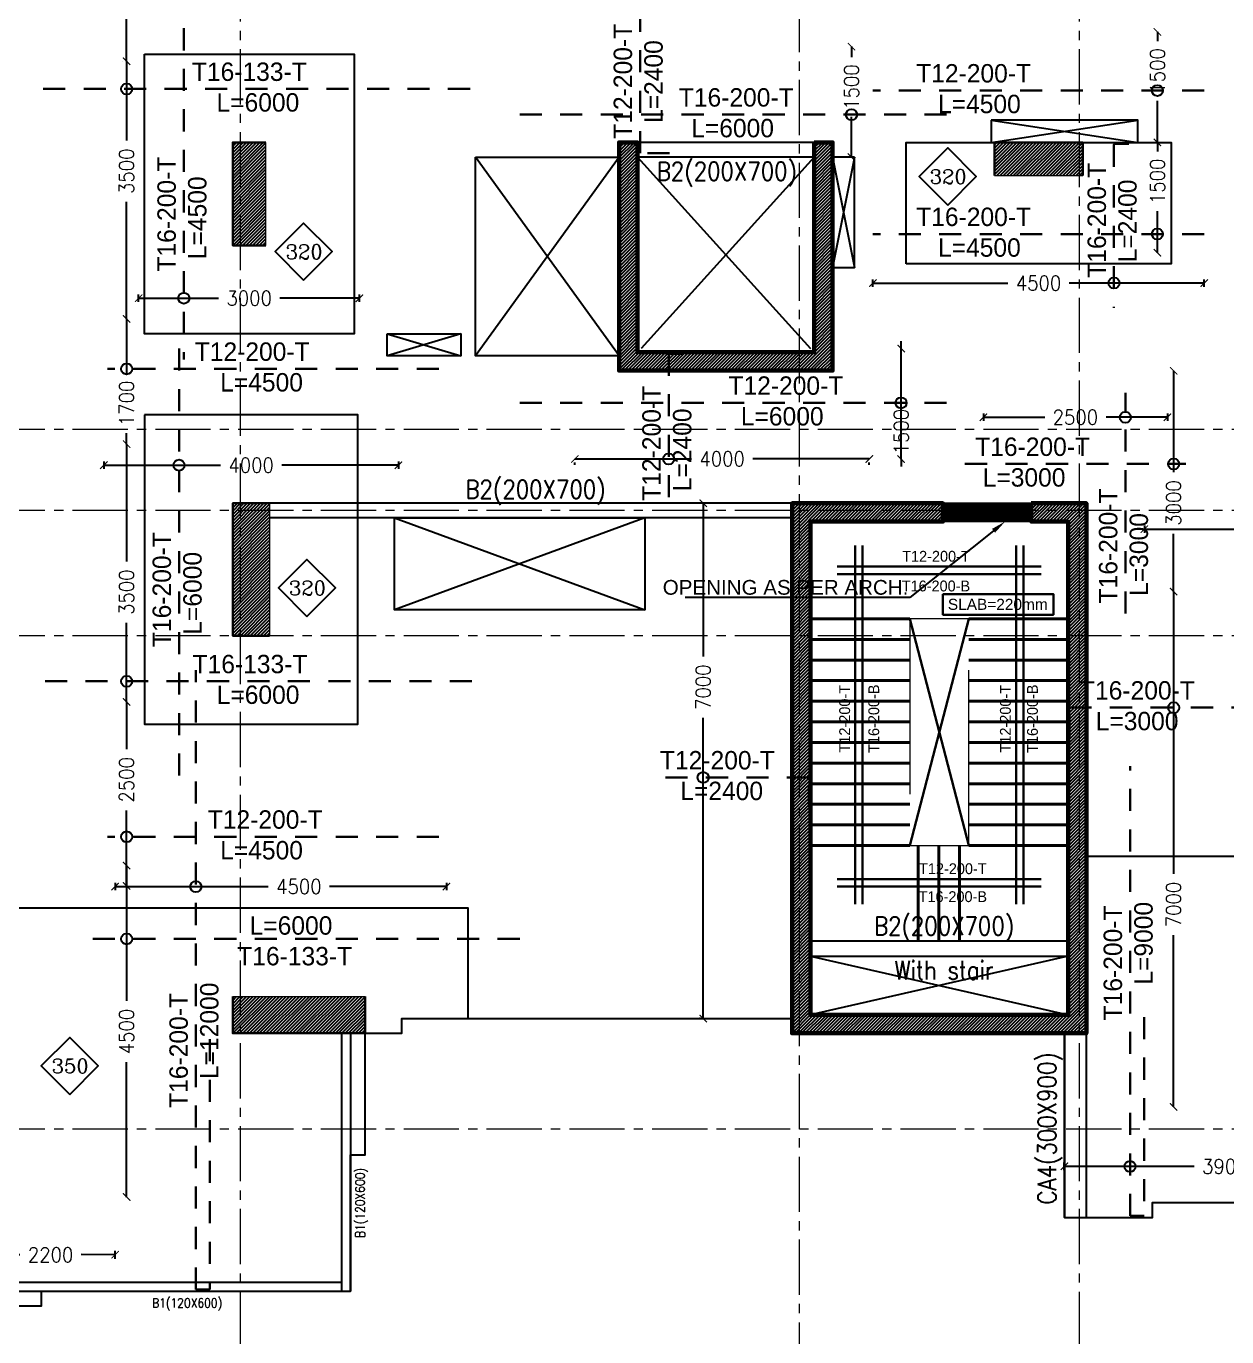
# Model space of a CAD drawing. Header units: millimetres. Extents: x -967280 to 3852, y 2833 to 1955156.
# Drawn here: x -735135 to -718821, y 884416 to 902215 of the extents above; entities that cross this region are included whole.
import ezdxf
from ezdxf import colors
from ezdxf.entities.mleader import LeaderData, LeaderLine
from ezdxf.enums import TextEntityAlignment as Align
from ezdxf.math import Vec2, Vec3

# ---------------------------------------------------------------- set-up
doc = ezdxf.new("R2010")
doc.units = ezdxf.units.MM
doc.header["$LTSCALE"] = 1000
doc.header["$PDMODE"] = 35
doc.header["$PDSIZE"] = 25
for name, pattern in [('$0$DASHED2', [0.375, 0.25, -0.125]), ('B05-FIRST FLOOR PLAN$0$DLINE', [0.55, 0.3, -0.25]), ('Columns_Structural070816$0$CENTER2', [1.125, 0.75, -0.125, 0.125, -0.125]), ('HIDDEN', [0.375, 0.25, -0.125]), ('HRZN_Line-Ptrn-Sold', [9144001.0, 9144000.0, -1]), ('Overhead', [3.96875, 2.38125, -1.5875])]:
    doc.linetypes.add(name, pattern=pattern)
for name, color, linetype, lineweight in [('A-STAIR', 1, 'HRZN_Line-Ptrn-Sold', 13), ('S - column', 6, 'Continuous', 60), ('S - stair', 3, 'Continuous', 40), ('ST-000-AXIS', 9, 'Columns_Structural070816$0$CENTER2', 9), ('ST-203-SLAB-TXT', 7, 'Continuous', 30), ('ST-206-SLAB-DIM', 1, 'Continuous', 20), ('ST-RFT-BOT', 2, '$0$DASHED2', 30), ('ST-RFT-TOP', 5, '$0$DASHED2', 30)]:
    doc.layers.add(name, color=color, linetype=linetype, lineweight=lineweight)
for name, color, linetype in [('B05-FIRST FLOOR PLAN$0$STR_ROOF RFT$0$S-SYMB', 30, 'Continuous'), ('S - col hach', 1, 'Continuous'), ('S - dot', 1, 'Continuous'), ('S -Beams', 2, 'Continuous'), ('S-OPENING', 4, 'Continuous'), ('S-TEXT', 2, 'Continuous'), ('SLAB', 210, 'Continuous')]:
    doc.layers.add(name, color=color, linetype=linetype)
doc.styles.add('B05-FIRST FLOOR PLAN$0$XS-Roof RFT$0$T25-100', font='STENCIL.shx', dxfattribs={"height": 250})
doc.styles.add('ROMANC', font='romanc.shx')
doc.styles.add('ST-DIM', font='romans.shx', dxfattribs={"width": 0.85})
doc.styles.add('TUNELNO', font='romans.shx', dxfattribs={"width": 0.9})
doc.styles.add('TXT DIM 25', font='arial.ttf')
doc.styles.add('XREF-ST-FRAMING 1ST FLOOR$0$STRECTURAL', font='arial.ttf')
doc.dimstyles.new('Copy(2) of DSEC', dxfattribs={"dimtxt": 200, "dimasz": 100, "dimexe": 50, "dimexo": 80, "dimgap": 100, "dimtad": 1, "dimdec": 0, "dimrnd": 5, "dimzin": 0, "dimdsep": 46, "dimtxsty": 'TUNELNO', "dimblk": 'ARCHTICK', "dimcen": 0.09, "dimclrd": 1, "dimclre": 1, "dimclrt": 3, "dimadec": 0, "dimazin": 0, "dimtfac": 0.78125, "dimtdec": 0, "dimtix": 1, "dimtmove": 2, "dimatfit": 3, "dimldrblk": 'ARCHTICK', "dimfxl": 1, "dimtolj": 1, "dimtzin": 0, "dimarcsym": 0})
pattern_1 = [(45, (-254348.726, -1220652.032), (-22.4506403, 22.4506403), [])]

# ---------------------------------------------------------------- blocks, each defined once
blk = doc.blocks.new('str col from 1st to 3rd')
at = {"layer": 'S - col hach'}
h = blk.add_hatch(dxfattribs=at)
h.set_pattern_fill('ANSI31', color=2, scale=10)
h.set_pattern_definition([(45, (233254.75, -297310.036), (-22.4506403, 22.4506403), [])])
h.paths.add_polyline_path([(-22200, -1300), (-21750, -1300), (-21750, 100), (-22200, 100)])
h = blk.add_hatch(dxfattribs=at)
h.set_pattern_fill('ANSI31', color=3, scale=10)
h.set_pattern_definition([(45, (-254348.726, -1220652.032), (-22.4506403, 22.4506403), [])])
h.paths.add_polyline_path([(-14300, 100), (-14300, -2750), (-16700, -2750), (-16700, 100), (-16950, 100), (-16950, -3000), (-14050, -3000), (-14050, 100)])
h = blk.add_hatch(dxfattribs=at)
h.set_pattern_fill('ANSI31', color=2, scale=10)
h.set_pattern_definition([(45, (-280598.722, -1227402.032), (-22.4506403, 22.4506403), [])])
h.paths.add_polyline_path([(-11143, -350), (-10650, -350), (-10650, 100), (-11850, 100), (-11850, -350)])
h = blk.add_hatch(dxfattribs=at)
h.set_pattern_fill('ANSI31', color=2, scale=10)
h.set_pattern_definition(pattern_1)
h.paths.add_polyline_path([(-21700, -6600), (-21700, -4800), (-22200, -4800), (-22200, -6600)])
h = blk.add_hatch(dxfattribs=at)
h.set_pattern_fill('ANSI31', color=3, scale=10)
h.set_pattern_definition([(45, (610128.69, -719880.126), (-22.4506403, 22.4506403), [])])
h.paths.add_polyline_path([(-14350, -5050), (-12550, -5050), (-12550, -4800), (-14600, -4800), (-14600, -12000), (-10800, -12000), (-10600, -12000), (-10600, -4800), (-11350, -4800), (-11350, -5050), (-10850, -5050), (-10850, -11750), (-14350, -11750)])
h = blk.add_hatch(dxfattribs=at)
h.set_pattern_fill('ANSI31', color=2, scale=10)
h.set_pattern_definition(pattern_1)
h.paths.add_polyline_path([(-20400, -12000), (-20400, -11500), (-22200, -11500), (-22200, -12000)])
at = {"layer": 'S - column', "lineweight": 15}
for points in [[(-21750, 100), (-22200, 100), (-22200, -1300), (-21750, -1300)], [(-11850, -350), (-10650, -350), (-10650, 100), (-11850, 100)], [(-21700, -4800), (-21700, -6600), (-22200, -6600), (-22200, -4800)], [(-20400, -12000), (-22200, -12000), (-22200, -11500), (-20400, -11500)]]:
    blk.add_lwpolyline(points, close=True, dxfattribs=at)
at = {"layer": 'S - column', "color": 3}
for points in [[(-14300, 100), (-14300, -2750), (-16700, -2750), (-16700, 100), (-16950, 100), (-16950, -3000), (-14050, -3000), (-14050, 100)], [(-11350, -4800), (-11350, -5050), (-10850, -5050), (-10850, -11750), (-14350, -11750), (-14350, -5050), (-12550, -5050), (-12550, -4800), (-14600, -4800), (-14600, -12000), (-10600, -12000), (-10600, -4800)]]:
    blk.add_lwpolyline(points, close=True, dxfattribs=at)
at = {"layer": 'ST-RFT-BOT', "color": 7, "linetype": 'Continuous', "ltscale": 30}
for points in [[(-21750, 100), (-22200, 100), (-22200, -1300), (-21750, -1300)], [(-11850, -350), (-11850, 100), (-10650, 100), (-10650, -350)], [(-21700, -4800), (-22200, -4800), (-22200, -6600), (-21700, -6600)], [(-22200, -11500), (-22200, -12000), (-20400, -12000), (-20400, -11500)]]:
    blk.add_lwpolyline(points, dxfattribs=at)
blk = doc.blocks.new('_ArchTick')
at = {"color": 0, "linetype": 'ByBlock', "const_width": 0.15}
blk.add_lwpolyline([(-0.5, -0.5), (0.5, 0.5)], dxfattribs=at)
blk = doc.blocks.new('*D919')
at = {"layer": 'Defpoints', "color": 0, "transparency": 16777216}
for p in [(-723891, 901938), (-723921, 900437), (-723891, 900437)]:
    blk.add_point(p, dxfattribs=at)
at = {"layer": 'ST-206-SLAB-DIM', "color": 1, "lineweight": -2, "transparency": 16777216}
for p, q in [((-723921, 901938), (-723921, 901793)), ((-723921, 900437), (-723921, 900985))]:
    blk.add_line(p, q, dxfattribs=at)
at = {"layer": 'ST-206-SLAB-DIM', "color": 1, "lineweight": -2, "transparency": 16777216, "xscale": 100, "yscale": 100, "zscale": 100}
for p, rotation in [((-723921, 901938), 90), ((-723921, 900437), 270)]:
    blk.add_blockref('_ArchTick', p, dxfattribs=dict(at, rotation=rotation))
at = {"layer": 'ST-206-SLAB-DIM', "color": 3, "transparency": 16777216, "insert": (-723921, 901389), "char_height": 200, "attachment_point": 5, "rotation": 90, "style": 'TUNELNO'}
blk.add_mtext('\\A1;1500', dxfattribs=at)
blk = doc.blocks.new('*D941')
at = {"layer": 'Defpoints', "color": 0, "transparency": 16777216}
for p in [(-719941, 895515), (-714439, 895515), (-714439, 895385)]:
    blk.add_point(p, dxfattribs=at)
at = {"layer": 'ST-206-SLAB-DIM', "color": 1, "lineweight": -2, "transparency": 16777216}
for p, q in [((-719941, 895435), (-719941, 895335)), ((-719941, 895385), (-718394, 895385)), ((-714439, 895385), (-717560, 895385)), ((-714439, 895435), (-714439, 895335))]:
    blk.add_line(p, q, dxfattribs=at)
at = {"layer": 'ST-206-SLAB-DIM', "color": 1, "lineweight": -2, "transparency": 16777216, "xscale": 100, "yscale": 100, "zscale": 100, "rotation": 180}
blk.add_blockref('_ArchTick', (-719941, 895385), dxfattribs=at)
at = {"layer": 'ST-206-SLAB-DIM', "color": 1, "lineweight": -2, "transparency": 16777216, "xscale": 100, "yscale": 100, "zscale": 100}
blk.add_blockref('_ArchTick', (-714439, 895385), dxfattribs=at)
at = {"layer": 'ST-206-SLAB-DIM', "color": 3, "transparency": 16777216, "insert": (-717977, 895385), "char_height": 200, "attachment_point": 5, "style": 'TUNELNO'}
blk.add_mtext('\\A1;5500', dxfattribs=at)
blk = doc.blocks.new('*D944')
at = {"layer": 'Defpoints', "color": 0, "transparency": 16777216}
for p in [(-733740, 904539), (-733770, 901740), (-733740, 901740)]:
    blk.add_point(p, dxfattribs=at)
at = {"layer": 'ST-206-SLAB-DIM', "color": 1, "lineweight": -2, "transparency": 16777216}
for p, q in [((-733820, 904539), (-733820, 904539)), ((-733770, 904539), (-733770, 903555)), ((-733770, 901740), (-733770, 902720)), ((-733820, 901740), (-733820, 901740))]:
    blk.add_line(p, q, dxfattribs=at)
at = {"layer": 'ST-206-SLAB-DIM', "color": 1, "lineweight": -2, "transparency": 16777216, "xscale": 100, "yscale": 100, "zscale": 100}
for p, rotation in [((-733770, 904539), 89.99795306700649), ((-733770, 901740), 269.9979530670066)]:
    blk.add_blockref('_ArchTick', p, dxfattribs=dict(at, rotation=rotation))
at = {"layer": 'ST-206-SLAB-DIM', "color": 3, "transparency": 16777216, "insert": (-733770, 903137), "char_height": 200, "attachment_point": 5, "rotation": 89.998, "style": 'TUNELNO'}
blk.add_mtext('\\A1;2800', dxfattribs=at)
blk = doc.blocks.new('*D945')
at = {"layer": 'Defpoints', "color": 0, "transparency": 16777216}
for p in [(-733770, 896540), (-733740, 896540), (-733740, 893039)]:
    blk.add_point(p, dxfattribs=at)
at = {"layer": 'ST-206-SLAB-DIM', "color": 1, "lineweight": -2, "transparency": 16777216}
for p, q in [((-733770, 896540), (-733770, 894946)), ((-733770, 893039), (-733770, 894112))]:
    blk.add_line(p, q, dxfattribs=at)
at = {"layer": 'ST-206-SLAB-DIM', "color": 1, "lineweight": -2, "transparency": 16777216, "xscale": 100, "yscale": 100, "zscale": 100}
for p, rotation in [((-733770, 896540), 90), ((-733770, 893039), 270)]:
    blk.add_blockref('_ArchTick', p, dxfattribs=dict(at, rotation=rotation))
at = {"layer": 'ST-206-SLAB-DIM', "color": 3, "transparency": 16777216, "insert": (-733770, 894529), "char_height": 200, "attachment_point": 5, "rotation": 90, "style": 'TUNELNO'}
blk.add_mtext('\\A1;3500', dxfattribs=at)
blk = doc.blocks.new('*D946')
at = {"layer": 'Defpoints', "color": 0, "transparency": 16777216}
for p in [(-734079, 896384), (-730078, 896384), (-730078, 896253)]:
    blk.add_point(p, dxfattribs=at)
at = {"layer": 'ST-206-SLAB-DIM', "color": 1, "lineweight": -2, "transparency": 16777216}
for p, q in [((-734079, 896304), (-734079, 896203)), ((-734079, 896253), (-732496, 896253)), ((-730078, 896253), (-731662, 896253)), ((-730078, 896304), (-730078, 896203))]:
    blk.add_line(p, q, dxfattribs=at)
at = {"layer": 'ST-206-SLAB-DIM', "color": 1, "lineweight": -2, "transparency": 16777216, "xscale": 100, "yscale": 100, "zscale": 100, "rotation": 180}
blk.add_blockref('_ArchTick', (-734079, 896253), dxfattribs=at)
at = {"layer": 'ST-206-SLAB-DIM', "color": 1, "lineweight": -2, "transparency": 16777216, "xscale": 100, "yscale": 100, "zscale": 100}
blk.add_blockref('_ArchTick', (-730078, 896253), dxfattribs=at)
at = {"layer": 'ST-206-SLAB-DIM', "color": 3, "transparency": 16777216, "insert": (-732079, 896253), "char_height": 200, "attachment_point": 5, "style": 'TUNELNO'}
blk.add_mtext('\\A1;4000', dxfattribs=at)
blk = doc.blocks.new('*D947')
at = {"layer": 'Defpoints', "color": 0, "transparency": 16777216}
for p in [(-733740, 901740), (-733770, 898239), (-733740, 898239)]:
    blk.add_point(p, dxfattribs=at)
at = {"layer": 'ST-206-SLAB-DIM', "color": 1, "lineweight": -2, "transparency": 16777216}
for p, q in [((-733770, 901740), (-733770, 900663)), ((-733770, 898239), (-733770, 899828))]:
    blk.add_line(p, q, dxfattribs=at)
at = {"layer": 'ST-206-SLAB-DIM', "color": 1, "lineweight": -2, "transparency": 16777216, "xscale": 100, "yscale": 100, "zscale": 100}
for p, rotation in [((-733770, 901740), 90), ((-733770, 898239), 270)]:
    blk.add_blockref('_ArchTick', p, dxfattribs=dict(at, rotation=rotation))
at = {"layer": 'ST-206-SLAB-DIM', "color": 3, "transparency": 16777216, "insert": (-733770, 900245), "char_height": 200, "attachment_point": 5, "rotation": 90, "style": 'TUNELNO'}
blk.add_mtext('\\A1;3500', dxfattribs=at)
blk = doc.blocks.new('*D948')
at = {"layer": 'Defpoints', "color": 0, "transparency": 16777216}
for p in [(-730606, 898521), (-733607, 898391), (-730606, 898391)]:
    blk.add_point(p, dxfattribs=at)
at = {"layer": 'ST-206-SLAB-DIM', "color": 1, "lineweight": -2, "transparency": 16777216}
for p, q in [((-733607, 898471), (-733607, 898571)), ((-733607, 898521), (-732521, 898521)), ((-730606, 898521), (-731687, 898521)), ((-730606, 898471), (-730606, 898571))]:
    blk.add_line(p, q, dxfattribs=at)
at = {"layer": 'ST-206-SLAB-DIM', "color": 1, "lineweight": -2, "transparency": 16777216, "xscale": 100, "yscale": 100, "zscale": 100, "rotation": 180}
blk.add_blockref('_ArchTick', (-733607, 898521), dxfattribs=at)
at = {"layer": 'ST-206-SLAB-DIM', "color": 1, "lineweight": -2, "transparency": 16777216, "xscale": 100, "yscale": 100, "zscale": 100}
blk.add_blockref('_ArchTick', (-730606, 898521), dxfattribs=at)
at = {"layer": 'ST-206-SLAB-DIM', "color": 3, "transparency": 16777216, "insert": (-732104, 898521), "char_height": 200, "attachment_point": 5, "style": 'TUNELNO'}
blk.add_mtext('\\A1;3000', dxfattribs=at)
blk = doc.blocks.new('*D949')
at = {"layer": 'Defpoints', "color": 0, "transparency": 16777216}
for p in [(-733740, 898239), (-733770, 896540), (-733740, 896540)]:
    blk.add_point(p, dxfattribs=at)
at = {"layer": 'ST-206-SLAB-DIM', "color": 1, "lineweight": -2, "transparency": 16777216}
for p, q in [((-733770, 898239), (-733770, 897497)), ((-733770, 896540), (-733770, 896689))]:
    blk.add_line(p, q, dxfattribs=at)
at = {"layer": 'ST-206-SLAB-DIM', "color": 1, "lineweight": -2, "transparency": 16777216, "xscale": 100, "yscale": 100, "zscale": 100}
for p, rotation in [((-733770, 898239), 90), ((-733770, 896540), 270)]:
    blk.add_blockref('_ArchTick', p, dxfattribs=dict(at, rotation=rotation))
at = {"layer": 'ST-206-SLAB-DIM', "color": 3, "transparency": 16777216, "insert": (-733770, 897093), "char_height": 200, "attachment_point": 5, "rotation": 90, "style": 'TUNELNO'}
blk.add_mtext('\\A1;1700', dxfattribs=at)
blk = doc.blocks.new('*D950')
at = {"layer": 'Defpoints', "color": 0, "transparency": 16777216}
for p in [(-733740, 893039), (-733770, 890540), (-733740, 890540)]:
    blk.add_point(p, dxfattribs=at)
at = {"layer": 'ST-206-SLAB-DIM', "color": 1, "lineweight": -2, "transparency": 16777216}
for p, q in [((-733770, 893039), (-733770, 892398)), ((-733770, 890540), (-733770, 891564))]:
    blk.add_line(p, q, dxfattribs=at)
at = {"layer": 'ST-206-SLAB-DIM', "color": 1, "lineweight": -2, "transparency": 16777216, "xscale": 100, "yscale": 100, "zscale": 100}
for p, rotation in [((-733770, 893039), 90), ((-733770, 890540), 270)]:
    blk.add_blockref('_ArchTick', p, dxfattribs=dict(at, rotation=rotation))
at = {"layer": 'ST-206-SLAB-DIM', "color": 3, "transparency": 16777216, "insert": (-733770, 891981), "char_height": 200, "attachment_point": 5, "rotation": 90, "style": 'TUNELNO'}
blk.add_mtext('\\A1;2500', dxfattribs=at)
blk = doc.blocks.new('*D956')
at = {"layer": 'Defpoints', "color": 0, "transparency": 16777216}
for p in [(-725936, 895737), (-725894, 895737), (-725894, 888737)]:
    blk.add_point(p, dxfattribs=at)
at = {"layer": 'ST-206-SLAB-DIM', "color": 1, "lineweight": -2, "transparency": 16777216}
for p, q in [((-725974, 895737), (-725986, 895737)), ((-725936, 895737), (-725936, 893655)), ((-725936, 888737), (-725936, 892821)), ((-725974, 888737), (-725986, 888737))]:
    blk.add_line(p, q, dxfattribs=at)
at = {"layer": 'ST-206-SLAB-DIM', "color": 1, "lineweight": -2, "transparency": 16777216, "xscale": 100, "yscale": 100, "zscale": 100}
for p, rotation in [((-725936, 895737), 90), ((-725936, 888737), 270)]:
    blk.add_blockref('_ArchTick', p, dxfattribs=dict(at, rotation=rotation))
at = {"layer": 'ST-206-SLAB-DIM', "color": 3, "transparency": 16777216, "insert": (-725936, 893238), "char_height": 200, "attachment_point": 5, "rotation": 90, "style": 'TUNELNO'}
blk.add_mtext('\\A1;7000', dxfattribs=at)
blk = doc.blocks.new('*D957')
at = {"layer": 'Defpoints', "color": 0, "transparency": 16777216}
for p in [(-723246, 897837), (-723216, 897837), (-723216, 896336)]:
    blk.add_point(p, dxfattribs=at)
at = {"layer": 'ST-206-SLAB-DIM', "color": 1, "lineweight": -2, "transparency": 16777216}
for p, q in [((-723246, 897837), (-723246, 897937)), ((-723246, 896336), (-723246, 897837)), ((-723246, 896336), (-723246, 896236))]:
    blk.add_line(p, q, dxfattribs=at)
at = {"layer": 'ST-206-SLAB-DIM', "color": 1, "lineweight": -2, "transparency": 16777216, "xscale": 100, "yscale": 100, "zscale": 100}
for p, rotation in [((-723246, 897837), 270), ((-723246, 896336), 90)]:
    blk.add_blockref('_ArchTick', p, dxfattribs=dict(at, rotation=rotation))
at = {"layer": 'ST-206-SLAB-DIM', "color": 3, "transparency": 16777216, "insert": (-723246, 896709), "char_height": 200, "attachment_point": 5, "rotation": 90, "style": 'TUNELNO'}
blk.add_mtext('\\A1;1500', dxfattribs=at)
blk = doc.blocks.new('*D958')
at = {"layer": 'Defpoints', "color": 0, "transparency": 16777216}
for p in [(-727679, 896338), (-723679, 896338), (-723679, 896338)]:
    blk.add_point(p, dxfattribs=at)
at = {"layer": 'ST-206-SLAB-DIM', "color": 1, "lineweight": -2, "transparency": 16777216}
for p, q in [((-727679, 896338), (-726096, 896338)), ((-727679, 896258), (-727679, 896288)), ((-723679, 896338), (-725262, 896338)), ((-723679, 896258), (-723679, 896288))]:
    blk.add_line(p, q, dxfattribs=at)
at = {"layer": 'ST-206-SLAB-DIM', "color": 1, "lineweight": -2, "transparency": 16777216, "xscale": 100, "yscale": 100, "zscale": 100, "rotation": 180}
blk.add_blockref('_ArchTick', (-727679, 896338), dxfattribs=at)
at = {"layer": 'ST-206-SLAB-DIM', "color": 1, "lineweight": -2, "transparency": 16777216, "xscale": 100, "yscale": 100, "zscale": 100}
blk.add_blockref('_ArchTick', (-723679, 896338), dxfattribs=at)
at = {"layer": 'ST-206-SLAB-DIM', "color": 3, "transparency": 16777216, "insert": (-725679, 896338), "char_height": 200, "attachment_point": 5, "style": 'TUNELNO'}
blk.add_mtext('\\A1;4000', dxfattribs=at)
blk = doc.blocks.new('*D979')
at = {"layer": 'Defpoints', "color": 0, "transparency": 16777216}
for p in [(-719734, 900637), (-719764, 899137), (-719734, 899137)]:
    blk.add_point(p, dxfattribs=at)
at = {"layer": 'ST-206-SLAB-DIM', "color": 1, "lineweight": -2, "transparency": 16777216}
for p, q in [((-719764, 900637), (-719764, 900512)), ((-719764, 899137), (-719764, 899703))]:
    blk.add_line(p, q, dxfattribs=at)
at = {"layer": 'ST-206-SLAB-DIM', "color": 1, "lineweight": -2, "transparency": 16777216, "xscale": 100, "yscale": 100, "zscale": 100}
for p, rotation in [((-719764, 900637), 90), ((-719764, 899137), 270)]:
    blk.add_blockref('_ArchTick', p, dxfattribs=dict(at, rotation=rotation))
at = {"layer": 'ST-206-SLAB-DIM', "color": 3, "transparency": 16777216, "insert": (-719764, 900108), "char_height": 200, "attachment_point": 5, "rotation": 90, "style": 'TUNELNO'}
blk.add_mtext('\\A1;1500', dxfattribs=at)
blk = doc.blocks.new('*D980')
at = {"layer": 'Defpoints', "color": 0, "transparency": 16777216}
for p in [(-719128, 898727), (-723629, 898596), (-719128, 898596)]:
    blk.add_point(p, dxfattribs=at)
at = {"layer": 'ST-206-SLAB-DIM', "color": 1, "lineweight": -2, "transparency": 16777216}
for p, q in [((-723629, 898676), (-723629, 898777)), ((-723629, 898727), (-721796, 898727)), ((-719128, 898727), (-720962, 898727)), ((-719128, 898676), (-719128, 898777))]:
    blk.add_line(p, q, dxfattribs=at)
at = {"layer": 'ST-206-SLAB-DIM', "color": 1, "lineweight": -2, "transparency": 16777216, "xscale": 100, "yscale": 100, "zscale": 100, "rotation": 180}
blk.add_blockref('_ArchTick', (-723629, 898727), dxfattribs=at)
at = {"layer": 'ST-206-SLAB-DIM', "color": 1, "lineweight": -2, "transparency": 16777216, "xscale": 100, "yscale": 100, "zscale": 100}
blk.add_blockref('_ArchTick', (-719128, 898727), dxfattribs=at)
at = {"layer": 'ST-206-SLAB-DIM', "color": 3, "transparency": 16777216, "insert": (-721379, 898727), "char_height": 200, "attachment_point": 5, "style": 'TUNELNO'}
blk.add_mtext('\\A1;4500', dxfattribs=at)
blk = doc.blocks.new('*D981')
at = {"layer": 'Defpoints', "color": 0, "transparency": 16777216}
for p in [(-719734, 902138), (-719764, 900637), (-719734, 900637)]:
    blk.add_point(p, dxfattribs=at)
at = {"layer": 'ST-206-SLAB-DIM', "color": 1, "lineweight": -2, "transparency": 16777216}
for p, q in [((-719764, 902138), (-719764, 902012)), ((-719764, 900637), (-719764, 901204))]:
    blk.add_line(p, q, dxfattribs=at)
at = {"layer": 'ST-206-SLAB-DIM', "color": 1, "lineweight": -2, "transparency": 16777216, "xscale": 100, "yscale": 100, "zscale": 100}
for p, rotation in [((-719764, 902138), 90), ((-719764, 900637), 270)]:
    blk.add_blockref('_ArchTick', p, dxfattribs=dict(at, rotation=rotation))
at = {"layer": 'ST-206-SLAB-DIM', "color": 3, "transparency": 16777216, "insert": (-719764, 901608), "char_height": 200, "attachment_point": 5, "rotation": 90, "style": 'TUNELNO'}
blk.add_mtext('\\A1;1500', dxfattribs=at)
blk = doc.blocks.new('*D984')
at = {"layer": 'Defpoints', "color": 0, "transparency": 16777216}
for p in [(-722129, 897034), (-719628, 897034), (-719628, 896904)]:
    blk.add_point(p, dxfattribs=at)
at = {"layer": 'ST-206-SLAB-DIM', "color": 1, "lineweight": -2, "transparency": 16777216}
for p, q in [((-722129, 896954), (-722129, 896854)), ((-719628, 896954), (-719628, 896854)), ((-722129, 896904), (-721296, 896904)), ((-719628, 896904), (-720462, 896904))]:
    blk.add_line(p, q, dxfattribs=at)
at = {"layer": 'ST-206-SLAB-DIM', "color": 1, "lineweight": -2, "transparency": 16777216, "xscale": 100, "yscale": 100, "zscale": 100, "rotation": 180}
blk.add_blockref('_ArchTick', (-722129, 896904), dxfattribs=at)
at = {"layer": 'ST-206-SLAB-DIM', "color": 1, "lineweight": -2, "transparency": 16777216, "xscale": 100, "yscale": 100, "zscale": 100}
blk.add_blockref('_ArchTick', (-719628, 896904), dxfattribs=at)
at = {"layer": 'ST-206-SLAB-DIM', "color": 3, "transparency": 16777216, "insert": (-720879, 896904), "char_height": 200, "attachment_point": 5, "style": 'TUNELNO'}
blk.add_mtext('\\A1;2500', dxfattribs=at)
blk = doc.blocks.new('*D970')
at = {"layer": 'Defpoints', "color": 0, "transparency": 16777216}
for p in [(-719544, 894537), (-719514, 894537), (-719514, 887537)]:
    blk.add_point(p, dxfattribs=at)
at = {"layer": 'ST-206-SLAB-DIM', "color": 1, "lineweight": -2, "transparency": 16777216}
for p, q in [((-719544, 894537), (-719544, 890704)), ((-719544, 887537), (-719544, 889870))]:
    blk.add_line(p, q, dxfattribs=at)
at = {"layer": 'ST-206-SLAB-DIM', "color": 1, "lineweight": -2, "transparency": 16777216, "xscale": 100, "yscale": 100, "zscale": 100}
for p, rotation in [((-719544, 894537), 90), ((-719544, 887537), 270)]:
    blk.add_blockref('_ArchTick', p, dxfattribs=dict(at, rotation=rotation))
at = {"layer": 'ST-206-SLAB-DIM', "color": 3, "transparency": 16777216, "insert": (-719544, 890287), "char_height": 200, "attachment_point": 5, "rotation": 90, "style": 'TUNELNO'}
blk.add_mtext('\\A1;7000', dxfattribs=at)
blk = doc.blocks.new('*D971')
at = {"layer": 'Defpoints', "color": 0, "transparency": 16777216}
for p in [(-719544, 897536), (-719514, 897536), (-719514, 894537)]:
    blk.add_point(p, dxfattribs=at)
at = {"layer": 'ST-206-SLAB-DIM', "color": 1, "lineweight": -2, "transparency": 16777216}
for p, q in [((-719544, 897536), (-719544, 896157)), ((-719544, 894537), (-719544, 895323))]:
    blk.add_line(p, q, dxfattribs=at)
at = {"layer": 'ST-206-SLAB-DIM', "color": 1, "lineweight": -2, "transparency": 16777216, "xscale": 100, "yscale": 100, "zscale": 100}
for p, rotation in [((-719544, 897536), 90), ((-719544, 894537), 270)]:
    blk.add_blockref('_ArchTick', p, dxfattribs=dict(at, rotation=rotation))
at = {"layer": 'ST-206-SLAB-DIM', "color": 3, "transparency": 16777216, "insert": (-719544, 895740), "char_height": 200, "attachment_point": 5, "rotation": 90, "style": 'TUNELNO'}
blk.add_mtext('\\A1;3000', dxfattribs=at)
blk = doc.blocks.new('*D973')
at = {"layer": 'Defpoints', "color": 0, "transparency": 16777216}
for p in [(-721029, 886599), (-717129, 886729), (-717129, 886596)]:
    blk.add_point(p, dxfattribs=at)
at = {"layer": 'ST-206-SLAB-DIM', "color": 1, "lineweight": -2, "transparency": 16777216}
for p, q in [((-721029, 886679), (-721029, 886782)), ((-717129, 886676), (-717129, 886779)), ((-721029, 886732), (-719265, 886731)), ((-717129, 886729), (-718430, 886730))]:
    blk.add_line(p, q, dxfattribs=at)
at = {"layer": 'ST-206-SLAB-DIM', "color": 1, "lineweight": -2, "transparency": 16777216, "xscale": 100, "yscale": 100, "zscale": 100}
for p, rotation in [((-721029, 886732), 179.9571786131548), ((-717129, 886729), 359.9571786131547)]:
    blk.add_blockref('_ArchTick', p, dxfattribs=dict(at, rotation=rotation))
at = {"layer": 'ST-206-SLAB-DIM', "color": 3, "transparency": 16777216, "insert": (-718848, 886730), "char_height": 200, "attachment_point": 5, "rotation": 359.9572, "style": 'TUNELNO'}
blk.add_mtext('\\A1;3900', dxfattribs=at)
blk = doc.blocks.new('*D974')
at = {"layer": 'Defpoints', "color": 0, "transparency": 16777216}
for p in [(-733770, 890815), (-733740, 890815), (-733740, 886314)]:
    blk.add_point(p, dxfattribs=at)
at = {"layer": 'ST-206-SLAB-DIM', "color": 1, "lineweight": -2, "transparency": 16777216}
for p, q in [((-733770, 890815), (-733770, 888980)), ((-733770, 886314), (-733770, 888145))]:
    blk.add_line(p, q, dxfattribs=at)
at = {"layer": 'ST-206-SLAB-DIM', "color": 1, "lineweight": -2, "transparency": 16777216, "xscale": 100, "yscale": 100, "zscale": 100}
for p, rotation in [((-733770, 890815), 90), ((-733770, 886314), 270)]:
    blk.add_blockref('_ArchTick', p, dxfattribs=dict(at, rotation=rotation))
at = {"layer": 'ST-206-SLAB-DIM', "color": 3, "transparency": 16777216, "insert": (-733770, 888562), "char_height": 200, "attachment_point": 5, "rotation": 90, "style": 'TUNELNO'}
blk.add_mtext('\\A1;4500', dxfattribs=at)
blk = doc.blocks.new('*D975')
at = {"layer": 'Defpoints', "color": 0, "transparency": 16777216}
for p in [(-733927, 890661), (-729426, 890661), (-729426, 890530)]:
    blk.add_point(p, dxfattribs=at)
at = {"layer": 'ST-206-SLAB-DIM', "color": 1, "lineweight": -2, "transparency": 16777216}
for p, q in [((-733927, 890581), (-733927, 890480)), ((-733927, 890530), (-731846, 890530)), ((-729426, 890530), (-731012, 890530)), ((-729426, 890581), (-729426, 890480))]:
    blk.add_line(p, q, dxfattribs=at)
at = {"layer": 'ST-206-SLAB-DIM', "color": 1, "lineweight": -2, "transparency": 16777216, "xscale": 100, "yscale": 100, "zscale": 100, "rotation": 180}
blk.add_blockref('_ArchTick', (-733927, 890530), dxfattribs=at)
at = {"layer": 'ST-206-SLAB-DIM', "color": 1, "lineweight": -2, "transparency": 16777216, "xscale": 100, "yscale": 100, "zscale": 100}
blk.add_blockref('_ArchTick', (-729426, 890530), dxfattribs=at)
at = {"layer": 'ST-206-SLAB-DIM', "color": 3, "transparency": 16777216, "insert": (-731429, 890530), "char_height": 200, "attachment_point": 5, "style": 'TUNELNO'}
blk.add_mtext('\\A1;4500', dxfattribs=at)
blk = doc.blocks.new('*D976')
at = {"layer": 'Defpoints', "color": 0, "transparency": 16777216}
for p in [(-733926, 885531), (-736129, 885399), (-733927, 885396)]:
    blk.add_point(p, dxfattribs=at)
at = {"layer": 'ST-206-SLAB-DIM', "color": 1, "lineweight": -2, "transparency": 16777216}
for p, q in [((-736129, 885479), (-736128, 885584)), ((-736129, 885534), (-735220, 885533)), ((-733926, 885531), (-734386, 885532)), ((-733927, 885476), (-733926, 885581))]:
    blk.add_line(p, q, dxfattribs=at)
at = {"layer": 'ST-206-SLAB-DIM', "color": 1, "lineweight": -2, "transparency": 16777216, "xscale": 100, "yscale": 100, "zscale": 100}
for p, rotation in [((-736129, 885534), 179.9241602183739), ((-733926, 885531), 359.9241602183739)]:
    blk.add_blockref('_ArchTick', p, dxfattribs=dict(at, rotation=rotation))
at = {"layer": 'ST-206-SLAB-DIM', "color": 3, "transparency": 16777216, "insert": (-734803, 885530), "char_height": 200, "attachment_point": 5, "rotation": 359.9242, "style": 'TUNELNO'}
blk.add_mtext('\\A1;2200', dxfattribs=at)
blk = doc.blocks.new('AXES-00')
at = {"layer": 'ST-000-AXIS'}
for p, q in [((525498.9, 750979.6), (525498.9, 695813.8)), ((533098.9, 695813.8), (533098.9, 750979.6)), ((536898.9, 750979.6), (536898.9, 695813.8)), ((575723.2, 719939.7), (505674.3, 719939.7)), ((575723.2, 718839.7), (505674.3, 718839.7)), ((575723.2, 717139.7), (505674.3, 717139.7)), ((575723.2, 710439.7), (505674.3, 710439.7))]:
    blk.add_line(p, q, dxfattribs=at)

msp = doc.modelspace()

# ---------------------------------------------------------------- hatches: boundary and pattern name
at = {"layer": 'S-OPENING', "ltscale": 30, "transparency": 33554483}
h = msp.add_hatch(dxfattribs=at)
h.set_pattern_fill('ANSI37', scale=5)
h.set_pattern_definition([(45, (167205.481, 102525.568), (-11.22532015, 11.22532015), []), (135, (167205.481, 102525.568), (-11.22532015, -11.22532015), [])])
h.paths.add_polyline_path([(-722678.7, 895737.4), (-721478.7, 895737.4), (-721478.7, 895487.4), (-722678.7, 895487.4)])

# ---------------------------------------------------------------- linework, layer by layer
at = {"layer": 'A-STAIR', "linetype": 'Overhead'}
msp.add_lwpolyline([(-722328.7, 894167.4), (-723128.7, 894167.4), (-723128.7, 891087.4), (-722328.7, 891087.4)], close=True, dxfattribs=at)
at = {"layer": 'B05-FIRST FLOOR PLAN$0$STR_ROOF RFT$0$S-SYMB'}
for centre in [(-733770.4, 901363), (-719764, 901341.5), (-723920.8, 901014.2), (-719764, 899392.1), (-720354.2, 898726.9), (-732992.8, 898521.4), (-733770.6, 897561.4), (-723246.4, 897099.9), (-720199.3, 896903.8), (-726403.9, 896338.2), (-733058.3, 896253.4), (-719544.2, 896269.9), (-733770.4, 893318.5), (-719544.2, 892960.7), (-725936.2, 892012.1), (-733770.6, 891206.8), (-732829.5, 890529.9), (-733770.3, 889819.6), (-720136, 886729.5)]:
    msp.add_circle(centre, 75, dxfattribs=at)
at = {"layer": 'S - dot'}
for p, q in [((-727078.7, 900437.4), (-729028.7, 897737.4)), ((-727078.7, 897737.4), (-729028.7, 900437.4)), ((-726828.7, 900437.4), (-724478.7, 897837.4)), ((-724428.7, 900437.4), (-726778.7, 897837.4)), ((-726728.7, 895537.4), (-730128.7, 894287.4)), ((-730128.7, 895537.4), (-726728.7, 894287.4)), ((-720978.7, 889587.4), (-724478.7, 888787.4)), ((-724478.7, 889587.4), (-720978.7, 888787.4))]:
    msp.add_line(p, q, dxfattribs=at)
for points in [[(-722025, 900937.4), (-720028.6, 900637.4)], [(-722025, 900637.4), (-720028.6, 900937.4)], [(-723878.7, 900437.4), (-724178.7, 898937.4)], [(-724178.7, 900437.4), (-723878.7, 898937.4)], [(-729228.7, 898037.4), (-730228.6, 897737.4)], [(-730228.6, 898037.4), (-729228.7, 897737.4)]]:
    msp.add_lwpolyline(points, dxfattribs=at)
at = {"layer": 'S - stair', "linetype": 'HIDDEN', "ltscale": 500}
for p, q in [((-723128.7, 894167.4), (-724478.7, 894167.4)), ((-722328.7, 894167.4), (-720978.7, 894167.4)), ((-723128.7, 893887.4), (-724478.7, 893887.4)), ((-722328.7, 893887.4), (-720978.7, 893887.4)), ((-723128.7, 893607.4), (-724478.7, 893607.4)), ((-722328.7, 893607.4), (-720978.7, 893607.4)), ((-723128.7, 893327.4), (-724478.7, 893327.4)), ((-722328.7, 893327.4), (-720978.7, 893327.4)), ((-723128.7, 893047.4), (-724478.7, 893047.4)), ((-722328.7, 893047.4), (-720978.7, 893047.4)), ((-723128.7, 892767.4), (-724478.7, 892767.4)), ((-722328.7, 892767.4), (-720978.7, 892767.4)), ((-723128.7, 892487.4), (-724478.7, 892487.4)), ((-722328.7, 892487.4), (-720978.7, 892487.4)), ((-723128.7, 892207.4), (-724478.7, 892207.4)), ((-722328.7, 892207.4), (-720978.7, 892207.4)), ((-723128.7, 891927.4), (-724478.7, 891927.4)), ((-722328.7, 891927.4), (-720978.7, 891927.4)), ((-723128.7, 891647.4), (-724478.7, 891647.4)), ((-722328.7, 891647.4), (-720978.7, 891647.4)), ((-723128.7, 891367.4), (-724478.7, 891367.4)), ((-722328.7, 891367.4), (-720978.7, 891367.4)), ((-723128.7, 891087.4), (-724478.7, 891087.4)), ((-723013.2, 891087.4), (-723013.2, 889787.4)), ((-722733.2, 891087.4), (-722733.2, 889787.4)), ((-722733.2, 891087.4), (-722733.2, 889787.4)), ((-722453.2, 891087.4), (-722453.2, 889787.4)), ((-722328.7, 891087.4), (-720978.7, 891087.4))]:
    msp.add_line(p, q, dxfattribs=at)
at = {"layer": 'S -Beams'}
for p, q in [((-724428.7, 900637.4), (-726828.7, 900637.4)), ((-724428.7, 900437.4), (-726828.7, 900437.4)), ((-724728.6, 895737.4), (-731828.7, 895737.4)), ((-724728.6, 895537.4), (-731828.7, 895537.4)), ((-720978.7, 889787.4), (-724478.7, 889787.4)), ((-730848.8, 888537.4), (-730848.8, 885037.4)), ((-730728.8, 888537.4), (-730728.8, 885037.4)), ((-721028.7, 886037.4), (-721028.7, 888537.4)), ((-720728.7, 886037.4), (-720728.7, 888537.4)), ((-736008.7, 885157.4), (-730848.8, 885157.4)), ((-736008.7, 885037.4), (-730730.3, 885037.4))]:
    msp.add_line(p, q, dxfattribs=at)
at = {"layer": 'S -Beams', "color": 1}
msp.add_lwpolyline([(-722025, 900937.4), (-722025, 900637.4), (-720028.6, 900637.4), (-720028.6, 900937.4), (-722025, 900937.4)], dxfattribs=at)
at = {"layer": 'S -Beams'}
for points in [[(-729028.7, 900437.4), (-727078.7, 900437.4), (-727078.7, 897737.4), (-729028.7, 897737.4)], [(-723878.7, 900437.4), (-724178.7, 900437.4), (-724178.7, 898937.4), (-723878.7, 898937.4)]]:
    msp.add_lwpolyline(points, close=True, dxfattribs=at)
at = {"layer": 'S -Beams', "color": 1}
for points in [[(-730228.6, 898037.4), (-729228.7, 898037.4), (-729228.7, 897737.4), (-730228.6, 897737.4)], [(-730128.7, 895537.4), (-726728.7, 895537.4), (-726728.7, 894287.4), (-730128.7, 894287.4)], [(-724478.7, 889587.4), (-720978.7, 889587.4), (-720978.7, 888787.4), (-724478.7, 888787.4)]]:
    msp.add_lwpolyline(points, close=True, dxfattribs=at)
at = {"layer": 'S -Beams'}
msp.add_lwpolyline([(-736128.7, 884837.4), (-734928.7, 884837.4), (-734928.7, 885037.4), (-730728.8, 885037.4), (-730728.7, 886887.4), (-730528.7, 886887.4), (-730528.7, 888537.4), (-730028.7, 888537.4), (-730028.7, 888737.4), (-724728.7, 888737.4), (-724728.7, 888537.4), (-721028.7, 888537.4), (-721028.7, 886037.4), (-719828.8, 886037.4), (-719828.8, 886237.4), (-717128.7, 886237.4)], dxfattribs=at)
at = {"layer": 'S-OPENING', "color": 4, "ltscale": 30}
msp.add_lwpolyline([(-722678.7, 895737.4), (-721478.7, 895737.4), (-721478.7, 895487.4), (-722678.7, 895487.4)], close=True, dxfattribs=at)
at = {"layer": 'S-TEXT', "color": 7, "true_color": 0xffffff}
for points in [[(-722612.6, 899787), (-722225.5, 900174.2), (-722612.6, 900561.3), (-722999.8, 900174.2)], [(-731364.6, 898766.1), (-730977.4, 899153.3), (-731364.6, 899540.4), (-731751.7, 899153.3)], [(-731319.4, 894199.6), (-730932.3, 894586.8), (-731319.4, 894973.9), (-731706.6, 894586.8)], [(-734543.5, 887707.7), (-734156.3, 888094.9), (-734543.5, 888482.1), (-734930.6, 888094.9)]]:
    msp.add_lwpolyline(points, close=True, dxfattribs=at)
at = {"layer": 'SLAB', "color": 2, "linetype": 'Continuous', "ltscale": 30}
for points in [[(-733528.7, 901837.4), (-730678.7, 901837.4), (-730678.7, 898037.4), (-733528.7, 898037.4)], [(-723178.7, 898987.4), (-723178.7, 900637.4), (-719578.7, 900637.4), (-719578.7, 898987.4)], [(-733528.7, 896937.5), (-733528.7, 892737.3), (-730628.7, 892737.3), (-730628.7, 896937.5)], [(-721028.7, 886037.4), (-719828.8, 886037.4), (-719828.8, 886237.4), (-717128.7, 886237.4), (-717128.7, 886987.4), (-716928.7, 886987.4), (-716928.7, 887237.4), (-715728.8, 887237.4), (-715728.8, 887437.4), (-713328.7, 887437.4), (-713328.7, 888437.4), (-711928.8, 888437.4), (-711928.8, 888637.4), (-711678.7, 888637.4), (-711678.7, 890937.4), (-720728.7, 890937.4), (-720728.7, 888537.4), (-721028.7, 888537.4)], [(-740128.7, 886837.4), (-736128.7, 886837.4), (-736128.7, 884837.4), (-734928.7, 884837.4), (-734928.7, 885037.4), (-730728.8, 885037.4), (-730728.8, 886887.4), (-730528.7, 886887.4), (-730528.7, 888537.4), (-730028.7, 888537.4), (-730028.7, 888737.4), (-729128.6, 888737.4), (-729128.6, 890237.4), (-740128.7, 890237.4)]]:
    msp.add_lwpolyline(points, close=True, dxfattribs=at)
at = {"layer": 'ST-203-SLAB-TXT'}
msp.add_lwpolyline([(-722678.7, 894502.4), (-721176.2, 894502.4), (-721176.2, 894223), (-722678.7, 894223)], close=True, dxfattribs=at)
at = {"layer": 'ST-RFT-BOT', "ltscale": 30}
for p, q in [((-723872.9, 895163.7), (-723872.9, 890293.2)), ((-723772.9, 895163.7), (-723772.9, 890293.2)), ((-721684.5, 895163.7), (-721684.5, 890293.2)), ((-721584.5, 895163.7), (-721584.5, 890293.2)), ((-721342, 894875.2), (-724115.4, 894875.2)), ((-721342, 894775.2), (-724115.4, 894775.2)), ((-721342, 890631.9), (-724115.4, 890631.9)), ((-721342, 890531.9), (-724115.4, 890531.9))]:
    msp.add_line(p, q, dxfattribs=at)
at = {"layer": 'ST-RFT-BOT', "color": 3, "linetype": 'Continuous', "ltscale": 30}
for p, q in [((-722328.7, 894167.4), (-723128.7, 891087.4)), ((-723128.7, 894167.4), (-722328.7, 891087.4))]:
    msp.add_line(p, q, dxfattribs=at)
at = {"layer": 'ST-RFT-TOP', "linetype": 'B05-FIRST FLOOR PLAN$0$DLINE'}
for points in [[(-726393.4, 900489), (-726793.4, 900489), (-726793.4, 902689)], [(-732992.8, 902187.4), (-732992.8, 897687.4)], [(-729103.7, 901363), (-735103.7, 901363)], [(-719128.7, 901341.5), (-723628.7, 901341.5)], [(-722628.7, 901014.2), (-728628.7, 901014.2)], [(-719128.7, 899392.1), (-723628.7, 899392.1)], [(-733058.3, 897837.4), (-733058.3, 891837.4)], [(-726203.9, 897767.4), (-726403.9, 897767.4), (-726403.9, 895567.4)], [(-729528.9, 897561.4), (-734028.9, 897561.4)], [(-722628.7, 897099.9), (-728628.7, 897099.9)], [(-720199.3, 894237.4), (-720199.3, 897237.4)], [(-722378.7, 896269.9), (-719378.7, 896269.9)], [(-732639.5, 888457.4), (-732639.5, 885057.4), (-732829.5, 885057.4), (-732829.5, 893467.4)], [(-729078.7, 893318.5), (-735078.7, 893318.5)], [(-720958.7, 892560.7), (-720958.7, 892960.7), (-718358.7, 892960.7)], [(-719946, 888757.4), (-719946, 886057.4), (-720136, 886057.4), (-720136, 892167.4)], [(-724498.7, 891612.1), (-724498.7, 892012.1), (-726498.7, 892012.1)], [(-729528.9, 891206.8), (-734028.9, 891206.8)], [(-728428.7, 889819.6), (-734428.7, 889819.6)]]:
    msp.add_lwpolyline(points, dxfattribs=at)
msp.add_lwpolyline([(-720154.2, 900617.4), (-720341.7, 900617.4, 0.4142136), (-720354.2, 900604.9), (-720354.2, 898392.7)], format="xyb", dxfattribs=at)

# ---------------------------------------------------------------- block references
at = {"layer": 'S -Beams'}
msp.add_blockref('AXES-00', (-1257727.6, 176797.6), dxfattribs=at)
at = {"layer": 'ST-RFT-BOT', "color": 3, "linetype": 'Continuous'}
msp.add_blockref('str col from 1st to 3rd', (-710128.7, 900537.4), dxfattribs=at)

# ---------------------------------------------------------------- texts
at = {"layer": 'S-TEXT', "color": 3, "char_height": 196, "attachment_point": 1, "style": 'ROMANC'}
for s, insert in [('320', (-722859.1, 900270.2)), ('320', (-731611, 899249.3)), ('320', (-731565.9, 894682.8)), ('350', (-734789.9, 888190.9))]:
    msp.add_mtext_dynamic_manual_height_columns(s, width=592857.868, gutter_width=980, heights=[-196], dxfattribs=dict(at, insert=insert))
at = {"layer": 'ST-203-SLAB-TXT', "style": 'B05-FIRST FLOOR PLAN$0$XS-Roof RFT$0$T25-100'}
for s, p in [('T12-200-T', (-726902.7, 900687)), ('L=2400', (-726486, 900900.6)), ('T16-200-T', (-733102.1, 898882.7)), ('T16-200-T', (-720463.4, 898798.4)), ('L=4500', (-732685.4, 899050.8)), ('L=2400', (-720046.8, 899008.1)), ('T12-200-T', (-726513.2, 895770.2)), ('L=2400', (-726096.5, 895899.1)), ('T16-200-T', (-720308.6, 894375.8)), ('L=3000', (-719891.9, 894477.7)), ('T16-200-T', (-733167.6, 893782.7)), ('L=6000', (-732750.9, 893950.8)), ('T16-200-T', (-720245.2, 888713)), ('L=9000', (-719828.6, 889197.7)), ('L=12000', (-732522.1, 887915.6)), ('T16-200-T', (-732938.8, 887524.2))]:
    msp.add_text(s, height=250, rotation=90, dxfattribs=at).set_placement(p)
for s, p in [('T16-133-T', (-732883.4, 901472.2)), ('T12-200-T', (-723041.8, 901450.8)), ('T16-200-T', (-726267.1, 901123.5)), ('L=6000', (-732549, 901055.6)), ('L=4500', (-722745.6, 901034.1)), ('L=6000', (-726099, 900706.8)), ('T16-200-T', (-723041.8, 899501.3)), ('L=4500', (-722745.6, 899084.6)), ('T12-200-T', (-732844.3, 897670.6)), ('L=4500', (-732499.2, 897254)), ('T12-200-T', (-725592.7, 897209.2)), ('L=6000', (-725424.6, 896792.5)), ('T16-200-T', (-722240.2, 896379.1)), ('L=3000', (-722138.3, 895962.5)), ('T16-133-T', (-732874.3, 893427.7)), ('L=6000', (-732546.2, 893011.1)), ('T16-200-T', (-720816.2, 893069.9)), ('L=3000', (-720602.7, 892653.3)), ('T12-200-T', (-726523.6, 892121.4)), ('L=2400', (-726247.2, 891704.7)), ('T12-200-T', (-732667.3, 891316.1)), ('L=4500', (-732499.2, 890899.4)), ('L=6000', (-732099, 889877)), ('T16-133-T', (-732267.1, 889460.4))]:
    msp.add_text(s, height=250, dxfattribs=at).set_placement(p)
at = {"layer": 'ST-203-SLAB-TXT', "style": 'ST-DIM', "width": 0.85}
for s, p in [('B2(200X700)', (-725614.1, 900245.2)), ('B2(200X700)', (-728214.1, 895925.4)), ('B2(200X700)', (-722663, 889995.7)), ('With stair', (-722663, 889395.4))]:
    msp.add_text(s, height=250, dxfattribs=at).set_placement(p, align=Align.MIDDLE_CENTER)
at = {"layer": 'ST-203-SLAB-TXT', "style": 'B05-FIRST FLOOR PLAN$0$XS-Roof RFT$0$T25-100'}
for s, p in [('T12-200-T', (-722773, 894898.8)), ('T16-200-B', (-722773, 894495.2)), ('T12-200-T', (-722543.8, 890655.4)), ('T16-200-B', (-722543.8, 890276))]:
    msp.add_text(s, height=147.03, dxfattribs=at).set_placement(p, align=Align.BOTTOM_CENTER)
for s, p in [('T12-200-T', (-723896.4, 892810.3)), ('T16-200-B', (-723500.7, 892810.3)), ('T12-200-T', (-721712.3, 892810.3)), ('T16-200-B', (-721344.8, 892810.3))]:
    msp.add_text(s, height=147.03, rotation=90, dxfattribs=at).set_placement(p, align=Align.BOTTOM_CENTER)
at = {"layer": 'ST-203-SLAB-TXT', "style": 'ST-DIM', "width": 0.85}
msp.add_text('CA4(300X900)', height=250, rotation=90, dxfattribs=at).set_placement((-721264.4, 887247.1), align=Align.MIDDLE_CENTER)
at = {"layer": 'ST-203-SLAB-TXT', "color": 1, "style": 'ST-DIM', "width": 0.85}
msp.add_text('B1(120X600)', height=125, rotation=90, dxfattribs=at).set_placement((-730597.8, 886233.7), align=Align.MIDDLE_CENTER)
msp.add_text('B1(120X600)', height=125, dxfattribs=at).set_placement((-732947.4, 884875.5), align=Align.MIDDLE_CENTER)
at = {"layer": 'ST-203-SLAB-TXT', "insert": (-721933.1, 894362.4), "char_height": 149.99, "attachment_point": 5, "style": 'XREF-ST-FRAMING 1ST FLOOR$0$STRECTURAL'}
msp.add_mtext('SLAB=220mm', dxfattribs=at)

# ---------------------------------------------------------------- dimensions: what is measured, and where the dimension line sits
at = {"layer": 'ST-206-SLAB-DIM'}
for base, p1, p2, angle, picture, middle in [((-733770.5, 901740.3), (-733740.4, 904539.4), (-733740.5, 901740.3), 269.99795, '*D944', (-733770.4, 903137.4)), ((-719764.1, 900637.4), (-719734.1, 902137.8), (-719734.1, 900637.4), 270, '*D981', (-719764.1, 901608)), ((-723920.9, 900437.4), (-723890.9, 901938.3), (-723890.9, 900437.4), 270, '*D919', (-723920.9, 901389.2)), ((-733770.5, 898239.4), (-733740.5, 901740.3), (-733740.5, 898239.4), 270, '*D947', (-733770.5, 900245.4)), ((-719764.0591, 899136.9202), (-719734.0591, 900637.3683), (-719734.0591, 899136.9202), 270, '*D979', (-719764.0591, 900107.5222)), ((-719128.2, 898726.9), (-723629.1, 898596.3), (-719128.2, 898596.3), 0, '*D980', (-721378.7, 898726.9)), ((-730605.7, 898521.4), (-733606.6, 898390.8), (-730605.7, 898390.8), 0, '*D948', (-732103.7, 898521.4)), ((-733770.4, 896540.3), (-733740.4, 898239.4), (-733740.4, 896540.3), 270, '*D949', (-733770.4, 897093.1)), ((-723246.4, 897837.4), (-723216.4, 896336.5), (-723216.4, 897837.4), 90, '*D957', (-723246.4, 896709.1)), ((-719544.1, 897536.1), (-719514.1, 894537.4), (-719514.1, 897536.1), 90, '*D971', (-719544.1, 895740)), ((-719628.2, 896903.8), (-722129.1, 897034.5), (-719628.2, 897034.5), 0, '*D984', (-720878.7, 896903.8)), ((-733770.5, 896540.3), (-733740.5, 893039.4), (-733740.5, 896540.3), 90, '*D945', (-733770.5, 894529.3)), ((-730078.2, 896253.4), (-734079.1, 896384), (-730078.2, 896384), 0, '*D946', (-732078.7, 896253.4)), ((-725936.2, 895737.4), (-725894.2, 888737.4), (-725894.2, 895737.4), 90, '*D956', (-725936.2, 893238)), ((-714438.7, 895384.6), (-719940.7, 895515.2), (-714438.7, 895515.2), 360, '*D941', (-717976.7, 895384.6)), ((-719544.1, 894537.4), (-719514.1, 887537.4), (-719514.1, 894537.4), 90, '*D970', (-719544.1, 890287)), ((-733770.4, 890540.3), (-733740.4, 893039.4), (-733740.4, 890540.3), 270, '*D950', (-733770.4, 891980.7)), ((-733770.4, 890815.3), (-733740.4, 886314.4), (-733740.4, 890815.3), 90, '*D974', (-733770.4, 888562.4)), ((-729425.7, 890529.9), (-733926.6, 890660.5), (-729425.7, 890660.5), 0, '*D975', (-731428.7, 890529.9)), ((-717128.6, 886729.2), (-721028.7, 886598.9), (-717128.7, 886596), 359.95718, '*D973', (-718847.5, 886730.4)), ((-733926.5, 885531.3), (-736128.7, 885398.9), (-733926.6, 885396), 359.92416, '*D976', (-734802.8, 885530.4))]:
    dim = msp.add_linear_dim(base=base, p1=p1, p2=p2, angle=angle, dimstyle='Copy(2) of DSEC', dxfattribs=at)
    dim.commit()
    dim.dimension.update_dxf_attribs({"geometry": picture, "text_midpoint": middle, "dimtype": 161})
dim = msp.add_linear_dim(base=(-723678.7, 896338.1), p1=(-727678.7, 896338.2), p2=(-723678.7, 896338.2), dimstyle='Copy(2) of DSEC', dxfattribs=at)
dim.commit()
dim.dimension.update_dxf_attribs({"geometry": '*D958', "text_midpoint": (-725678.7, 896338.1), "dimtype": 160})

# ---------------------------------------------------------------- leaders
at = {"layer": 'S-OPENING', "color": 4, "ltscale": 30}
ml = msp.add_multileader_mtext('Standard', dxfattribs=at)
ml.set_content('OPENING AS PER ARCH.', color=4, style='TXT DIM 25')
ml.set_leader_properties()
ml.build(insert=Vec2(0, 0))
ml.multileader.update_dxf_attribs({"text_left_attachment_type": 6, "text_right_attachment_type": 6, "dogleg_length": 0.36, "arrow_head_size": 200, "scale": 50})
ctx = ml.context
ctx.base_point, ctx.scale, ctx.char_height, ctx.arrow_head_size, ctx.landing_gap_size, ctx.plane_origin = Vec3(-726448.3, 894454.3), 50, 200, 200, 0, Vec3(-721834, 895537.4)
ctx.left_attachment, ctx.right_attachment, ctx.text_align_type = 6, 6, 2
notes = []
notes.append((ctx, [(0, (1, 1, 0), (-723130.1, 894454.3), (-1, 0), 18, [(0, [(-721834, 895487.4)], 0, [])])]))
ctx.mtext.insert, ctx.mtext.alignment, ctx.mtext.flow_direction = Vec3(-723148.1, 894694.3), 3, 5
for ctx, leaders in notes:
    for number, flags, end, landing, length, lines in leaders:
        leader = LeaderData()
        leader.index, (leader.has_last_leader_line, leader.has_dogleg_vector, leader.attachment_direction) = number, flags
        leader.last_leader_point, leader.dogleg_vector, leader.dogleg_length = Vec3(end), Vec3(landing), length
        for number, points, colour, breaks in lines:
            line = LeaderLine()
            line.index, line.vertices, line.color, line.breaks = number, Vec3.list(points), colors.encode_raw_color(colour), breaks
            leader.lines.append(line)
        ctx.leaders.append(leader)

doc.saveas('drawing.dxf')
